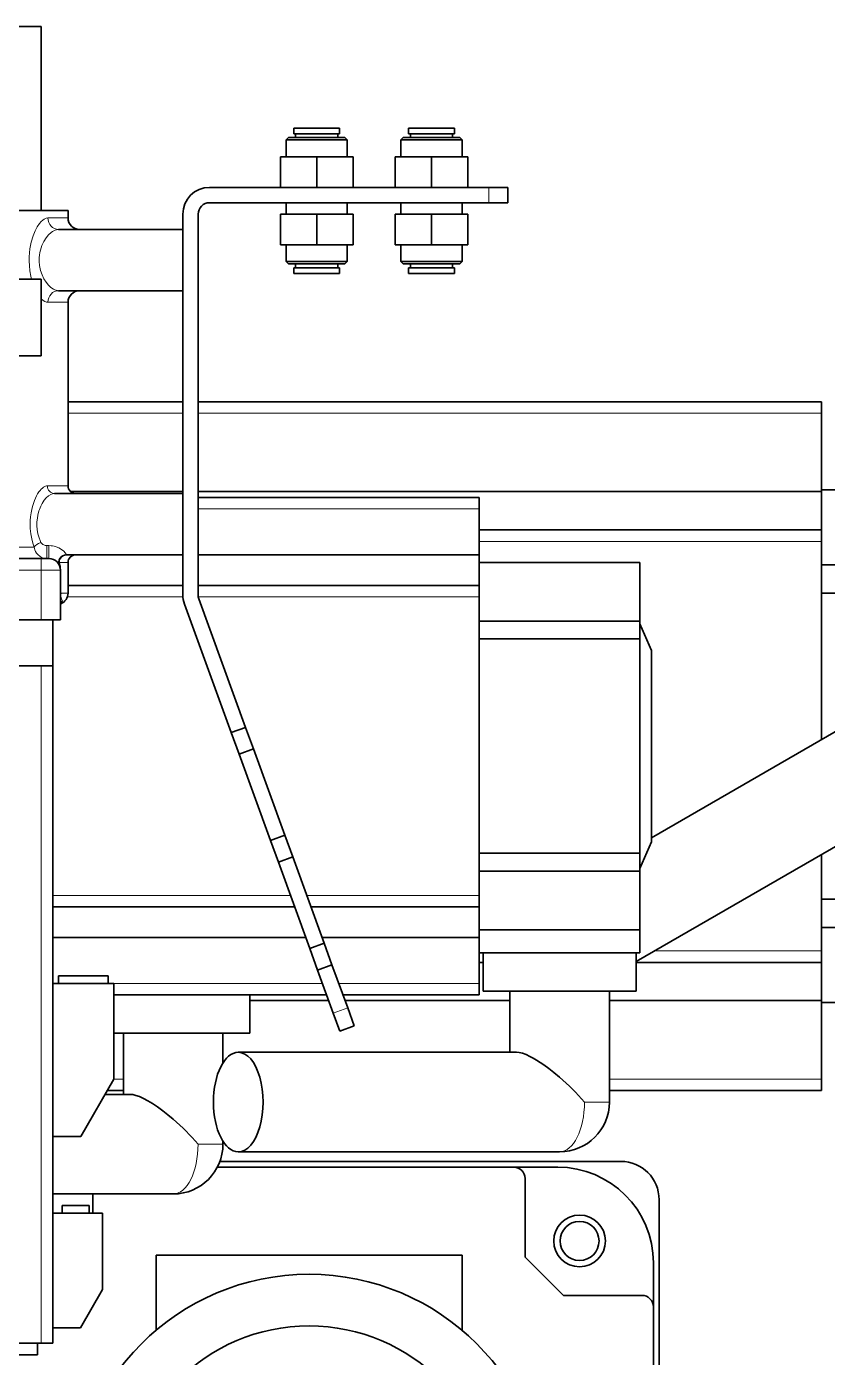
# Model space of a CAD drawing. Header units: inches. Extents: x 185496 to 352137, y 107182 to 179410.
# Drawn here: x 244847.2 to 245056.5, y 164952.2 to 165299.9 of the extents above; entities that cross this region are included whole.
import ezdxf

# ---------------------------------------------------------------- set-up
doc = ezdxf.new("R2010")
doc.units = ezdxf.units.IN
doc.header["$MEASUREMENT"] = 0

# ---------------------------------------------------------------- blocks, each defined once
blk = doc.blocks.new('RAGV')
at = {"color": 7, "lineweight": 35, "ltscale": 0.297691}
for p, q in [((799572.04, -275620.87), (799583.94, -275620.87)), ((799572.04, -275668.87), (799583.94, -275668.87))]:
    blk.add_line(p, q, dxfattribs=at)
at = {"color": 7, "lineweight": 35}
for p, q in [((799583.94, -275620.87), (799583.94, -275668.87)), ((799700.94, -275662.87), (799627.94, -275662.87)), ((799426.94, -275668.87), (799590.94, -275668.87)), ((799700.94, -275666.87), (799627.94, -275666.87)), ((799624.94, -275669.87), (799624.94, -275769.34)), ((799588.47, -275673.87), (799620.94, -275673.87)), ((799620.94, -275684.57), (799620.94, -275748.16)), ((799620.94, -275689.87), (799588.47, -275689.87)), ((799590.94, -275740.87), (799590.94, -275692.87)), ((799590.94, -275718.87), (799620.94, -275718.87)), ((799624.94, -275718.87), (799787.94, -275718.87)), ((799787.94, -275742.37), (799787.94, -275721.87)), ((799832.94, -275741.87), (799787.94, -275741.87)), ((799587.4, -275742.87), (799620.94, -275742.87)), ((799591.62, -275742.37), (799620.94, -275742.37)), ((799624.94, -275742.37), (799787.94, -275742.37)), ((799624.94, -275743.87), (799698.44, -275743.87)), ((799698.44, -275752.37), (799787.94, -275752.37)), ((799787.94, -275755.37), (799787.94, -275807.14)), ((799620.94, -275758.87), (799590.53, -275758.87)), ((799624.94, -275758.87), (799698.44, -275758.87)), ((799545.66, -275759.87), (799583.94, -275759.87)), ((799740.44, -275760.87), (799698.44, -275760.87)), ((799787.94, -275761.5), (799832.94, -275761.5)), ((799590.94, -275766.87), (799620.94, -275766.87)), ((799624.94, -275766.87), (799698.44, -275766.87)), ((799698.44, -275769.87), (799698.44, -275847.87)), ((799832.94, -275768.87), (799787.94, -275768.87)), ((799633.6, -275805.34), (799621.37, -275771.73)), ((799625.12, -275770.36), (799637.36, -275803.97)), ((799583.94, -275775.87), (799528.94, -275775.87)), ((799698.44, -275776.23), (799740.44, -275776.23)), ((799740.44, -275780.87), (799698.44, -275780.87)), ((799740.44, -275836.87), (799740.44, -275780.87)), ((799743.44, -275783.87), (799743.44, -275808.87)), ((799586.94, -275787.87), (799586.94, -275964.87)), ((799804.44, -275797.61), (799743.44, -275832.83)), ((799643.86, -275833.53), (799635.65, -275810.98)), ((799639.41, -275809.61), (799647.62, -275832.16)), ((799743.44, -275808.87), (799743.44, -275833.87)), ((799817.44, -275820.13), (799739.44, -275865.16)), ((799654.12, -275861.72), (799645.91, -275839.17)), ((799649.67, -275837.8), (799657.88, -275860.35)), ((799740.44, -275836.87), (799698.44, -275836.87)), ((799787.94, -275837.16), (799787.94, -275862.37)), ((799740.44, -275841.5), (799698.44, -275841.5)), ((799832.94, -275848.87), (799787.94, -275848.87)), ((799650.17, -275850.87), (799586.94, -275850.87)), ((799698.44, -275850.87), (799654.43, -275850.87)), ((799740.44, -275856.87), (799698.44, -275856.87)), ((799832.94, -275856.24), (799787.94, -275856.24)), ((799586.94, -275858.87), (799653.08, -275858.87)), ((799657.34, -275858.87), (799698.44, -275858.87)), ((799698.44, -275862.87), (799740.44, -275862.87)), ((799787.94, -275865.37), (799739.44, -275865.37)), ((799602.94, -275870.87), (799602.94, -275895.87)), ((799658.54, -275873.87), (799602.94, -275873.87)), ((799698.44, -275873.87), (799662.8, -275873.87)), ((799739.44, -275872.87), (799699.44, -275872.87)), ((799732.44, -275901.87), (799732.44, -275872.87)), ((799638.44, -275875.37), (799659.09, -275875.37)), ((799663.34, -275875.37), (799706.44, -275875.37)), ((799732.44, -275875.37), (799787.94, -275875.37)), ((799787.94, -275895.87), (799787.94, -275875.37)), ((799832.94, -275875.87), (799787.94, -275875.87)), ((799638.44, -275883.87), (799602.94, -275883.87)), ((799635.44, -275888.87), (799708.19, -275888.87)), ((799787.94, -275898.87), (799732.44, -275898.87)), ((799635.44, -275914.87), (799719.44, -275914.87)), ((799707.44, -275918.87), (799629.98, -275918.87)), ((799630.64, -275917.37), (799735.44, -275917.37)), ((799710.44, -275921.87), (799710.44, -275942.37)), ((799618.44, -275925.87), (799586.94, -275925.87)), ((799745.44, -275927.37), (799745.44, -276090.37)), ((799599.94, -275930.87), (799599.94, -275950.87)), ((799693.94, -275941.87), (799613.94, -275941.87)), ((799720.44, -275952.37), (799740.94, -275952.37)), ((799743.94, -276062.37), (799743.94, -275955.37)), ((799582.94, -275967.87), (799546.94, -275967.87))]:
    blk.add_line(p, q, dxfattribs=at)
at = {"color": 7, "lineweight": 35, "ltscale": 0.15}
for p, q in [((799649.94, -275647.37), (799655.94, -275647.37)), ((799655.94, -275647.37), (799661.94, -275647.37)), ((799679.94, -275647.37), (799685.94, -275647.37)), ((799685.94, -275647.37), (799691.94, -275647.37)), ((799649.94, -275648.87), (799655.94, -275648.87)), ((799655.94, -275648.87), (799661.94, -275648.87)), ((799679.94, -275648.87), (799685.94, -275648.87)), ((799685.94, -275648.87), (799691.94, -275648.87)), ((799655.94, -275683.87), (799649.94, -275683.87)), ((799655.94, -275685.37), (799649.94, -275685.37)), ((799661.94, -275683.87), (799655.94, -275683.87)), ((799661.94, -275685.37), (799655.94, -275685.37)), ((799685.94, -275683.87), (799679.94, -275683.87)), ((799685.94, -275685.37), (799679.94, -275685.37)), ((799691.94, -275683.87), (799685.94, -275683.87)), ((799691.94, -275685.37), (799685.94, -275685.37)), ((799639.41, -275809.61), (799637.36, -275803.97)), ((799633.6, -275805.34), (799635.65, -275810.98)), ((799649.67, -275837.8), (799647.62, -275832.16)), ((799643.86, -275833.53), (799645.91, -275839.17)), ((799740.44, -275856.87), (799740.44, -275862.87)), ((799659.93, -275865.99), (799657.88, -275860.35)), ((799654.12, -275861.72), (799656.17, -275867.36))]:
    blk.add_line(p, q, dxfattribs=at)
at = {"color": 7, "lineweight": 35, "ltscale": 0.0375}
for p, q in [((799649.94, -275648.87), (799649.94, -275647.37)), ((799661.94, -275648.87), (799661.94, -275647.37)), ((799679.94, -275648.87), (799679.94, -275647.37)), ((799691.94, -275648.87), (799691.94, -275647.37)), ((799647.94, -275669.87), (799646.44, -275669.87)), ((799665.44, -275669.87), (799663.94, -275669.87)), ((799677.94, -275669.87), (799676.44, -275669.87)), ((799695.44, -275669.87), (799693.94, -275669.87)), ((799649.94, -275685.37), (799649.94, -275683.87)), ((799661.94, -275685.37), (799661.94, -275683.87)), ((799679.94, -275685.37), (799679.94, -275683.87)), ((799691.94, -275685.37), (799691.94, -275683.87))]:
    blk.add_line(p, q, dxfattribs=at)
at = {"color": 7, "lineweight": 35, "ltscale": 0.021743}
for p, q in [((799648.56, -275649.87), (799647.94, -275650.48)), ((799663.33, -275649.87), (799663.94, -275650.48)), ((799678.56, -275649.87), (799677.94, -275650.48)), ((799693.33, -275649.87), (799693.94, -275650.48)), ((799648.56, -275682.87), (799647.94, -275682.25)), ((799663.33, -275682.87), (799663.94, -275682.25)), ((799678.56, -275682.87), (799677.94, -275682.25)), ((799693.33, -275682.87), (799693.94, -275682.25))]:
    blk.add_line(p, q, dxfattribs=at)
at = {"color": 7, "lineweight": 35, "ltscale": 0.2}
for p, q in [((799647.94, -275650.48), (799655.94, -275650.48)), ((799655.94, -275650.48), (799663.94, -275650.48)), ((799677.94, -275650.48), (799685.94, -275650.48)), ((799685.94, -275650.48), (799693.94, -275650.48)), ((799646.44, -275662.87), (799646.44, -275654.87)), ((799655.94, -275662.87), (799655.94, -275654.87)), ((799665.44, -275662.87), (799665.44, -275654.87)), ((799676.44, -275662.87), (799676.44, -275654.87)), ((799685.94, -275662.87), (799685.94, -275654.87)), ((799695.44, -275662.87), (799695.44, -275654.87)), ((799646.44, -275669.87), (799646.44, -275677.87)), ((799646.44, -275677.87), (799646.44, -275669.87)), ((799647.94, -275669.87), (799655.94, -275669.87)), ((799655.94, -275677.87), (799655.94, -275669.87)), ((799655.94, -275669.87), (799663.94, -275669.87)), ((799665.44, -275677.87), (799665.44, -275669.87)), ((799676.44, -275669.87), (799676.44, -275677.87)), ((799676.44, -275677.87), (799676.44, -275669.87)), ((799677.94, -275669.87), (799685.94, -275669.87)), ((799685.94, -275677.87), (799685.94, -275669.87)), ((799685.94, -275669.87), (799693.94, -275669.87)), ((799695.44, -275677.87), (799695.44, -275669.87)), ((799620.94, -275681.87), (799620.94, -275673.87)), ((799620.94, -275689.87), (799620.94, -275681.87)), ((799655.94, -275682.25), (799647.94, -275682.25)), ((799663.94, -275682.25), (799655.94, -275682.25)), ((799685.94, -275682.25), (799677.94, -275682.25)), ((799693.94, -275682.25), (799685.94, -275682.25)), ((799620.94, -275742.87), (799620.94, -275750.87)), ((799620.94, -275750.87), (799620.94, -275758.87)), ((799698.44, -275766.87), (799698.44, -275758.87)), ((799590.94, -275768.87), (799590.94, -275760.87)), ((799698.44, -275858.87), (799698.44, -275850.87))]:
    blk.add_line(p, q, dxfattribs=at)
at = {"color": 7, "lineweight": 35, "ltscale": 0.109625}
for p, q in [((799647.94, -275654.87), (799647.94, -275650.48)), ((799663.94, -275654.87), (799663.94, -275650.48)), ((799677.94, -275654.87), (799677.94, -275650.48)), ((799693.94, -275654.87), (799693.94, -275650.48)), ((799647.94, -275682.25), (799647.94, -275677.87)), ((799663.94, -275682.25), (799663.94, -275677.87)), ((799677.94, -275682.25), (799677.94, -275677.87)), ((799693.94, -275682.25), (799693.94, -275677.87))]:
    blk.add_line(p, q, dxfattribs=at)
at = {"color": 7, "lineweight": 35, "ltscale": 0.184625}
for p, q in [((799648.56, -275649.87), (799655.94, -275649.87)), ((799655.94, -275649.87), (799663.33, -275649.87)), ((799678.56, -275649.87), (799685.94, -275649.87)), ((799685.94, -275649.87), (799693.33, -275649.87)), ((799655.94, -275682.87), (799648.56, -275682.87)), ((799663.33, -275682.87), (799655.94, -275682.87)), ((799685.94, -275682.87), (799678.56, -275682.87)), ((799693.33, -275682.87), (799685.94, -275682.87))]:
    blk.add_line(p, q, dxfattribs=at)
at = {"color": 7, "lineweight": 35, "ltscale": 0.025}
for p, q in [((799650.44, -275649.87), (799650.44, -275648.87)), ((799661.44, -275649.87), (799661.44, -275648.87)), ((799680.44, -275649.87), (799680.44, -275648.87)), ((799691.44, -275649.87), (799691.44, -275648.87)), ((799650.44, -275683.87), (799650.44, -275682.87)), ((799661.44, -275683.87), (799661.44, -275682.87)), ((799680.44, -275683.87), (799680.44, -275682.87)), ((799691.44, -275683.87), (799691.44, -275682.87)), ((799699.44, -275865.37), (799698.44, -275865.37))]:
    blk.add_line(p, q, dxfattribs=at)
at = {"color": 7, "lineweight": 35, "ltscale": 0.2375}
for p, q in [((799655.94, -275654.87), (799646.44, -275654.87)), ((799665.44, -275654.87), (799655.94, -275654.87)), ((799685.94, -275654.87), (799676.44, -275654.87)), ((799695.44, -275654.87), (799685.94, -275654.87)), ((799655.94, -275662.87), (799646.44, -275662.87)), ((799665.44, -275662.87), (799655.94, -275662.87)), ((799685.94, -275662.87), (799676.44, -275662.87)), ((799695.44, -275662.87), (799685.94, -275662.87)), ((799646.44, -275669.87), (799655.94, -275669.87)), ((799655.94, -275669.87), (799665.44, -275669.87)), ((799676.44, -275669.87), (799685.94, -275669.87)), ((799685.94, -275669.87), (799695.44, -275669.87)), ((799646.44, -275677.87), (799655.94, -275677.87)), ((799655.94, -275677.87), (799665.44, -275677.87)), ((799676.44, -275677.87), (799685.94, -275677.87)), ((799685.94, -275677.87), (799695.44, -275677.87))]:
    blk.add_line(p, q, dxfattribs=at)
at = {"color": 7, "lineweight": 35, "ltscale": 0.125}
for p, q in [((799700.94, -275662.87), (799705.94, -275662.87)), ((799705.94, -275666.87), (799700.94, -275666.87)), ((799588.94, -275775.87), (799583.94, -275775.87)), ((799664.04, -275877.27), (799665.75, -275881.97)), ((799661.99, -275883.34), (799660.28, -275878.64))]:
    blk.add_line(p, q, dxfattribs=at)
at = {"color": 7, "lineweight": 13, "ltscale": 0.1}
blk.add_line((799700.94, -275666.87), (799700.94, -275662.87), dxfattribs=at)
at = {"color": 7, "lineweight": 35, "ltscale": 0.1}
for p, q in [((799705.94, -275662.87), (799705.94, -275666.87)), ((799637.36, -275803.97), (799633.6, -275805.34)), ((799635.65, -275810.98), (799639.41, -275809.61)), ((799647.62, -275832.16), (799643.86, -275833.53)), ((799645.91, -275839.17), (799649.67, -275837.8)), ((799657.88, -275860.35), (799654.12, -275861.72)), ((799656.17, -275867.36), (799659.93, -275865.99)), ((799665.75, -275881.97), (799661.99, -275883.34))]:
    blk.add_line(p, q, dxfattribs=at)
at = {"color": 7, "lineweight": 35, "ltscale": 0.05}
for p, q in [((799590.94, -275670.87), (799590.94, -275668.87)), ((799585.94, -275759.87), (799583.94, -275759.87)), ((799588.44, -275868.87), (799588.44, -275870.87)), ((799601.44, -275868.87), (799601.44, -275870.87)), ((799589.44, -275928.87), (799589.44, -275930.87)), ((799596.44, -275928.87), (799596.44, -275930.87))]:
    blk.add_line(p, q, dxfattribs=at)
at = {"color": 7, "lineweight": 35, "ltscale": 0.074998}
blk.add_line((799647.94, -275669.87), (799647.94, -275666.87), dxfattribs=at)
at = {"color": 7, "lineweight": 35, "ltscale": 0.074999}
blk.add_line((799663.94, -275669.87), (799663.94, -275666.87), dxfattribs=at)
at = {"color": 7, "lineweight": 35, "ltscale": 0.075}
for p, q in [((799677.94, -275669.87), (799677.94, -275666.87)), ((799693.94, -275669.87), (799693.94, -275666.87)), ((799787.94, -275718.87), (799787.94, -275721.87)), ((799698.44, -275743.87), (799698.44, -275746.87)), ((799787.94, -275752.37), (799787.94, -275755.37)), ((799698.44, -275766.87), (799698.44, -275769.87)), ((799698.44, -275847.87), (799698.44, -275850.87)), ((799787.94, -275862.37), (799787.94, -275865.37)), ((799698.44, -275870.87), (799698.44, -275873.87)), ((799787.94, -275895.87), (799787.94, -275898.87)), ((799582.94, -275967.87), (799582.94, -275964.87)), ((799586.94, -275964.87), (799583.94, -275964.87))]:
    blk.add_line(p, q, dxfattribs=at)
at = {"color": 7, "lineweight": 13, "ltscale": 0.131927}
for p, q in [((799590.94, -275670.87), (799585.67, -275670.87)), ((799585.67, -275692.87), (799590.94, -275692.87))]:
    blk.add_line(p, q, dxfattribs=at)
at = {"color": 7, "lineweight": 35, "ltscale": 0.232433}
blk.add_line((799620.94, -275669.87), (799620.94, -275679.16), dxfattribs=at)
at = {"color": 7, "lineweight": 13, "ltscale": 0.000311279}
blk.add_line((799583.4, -275681.88), (799583.4, -275681.87), dxfattribs=at)
at = {"color": 7, "lineweight": 35, "ltscale": 0.1375}
for p, q in [((799650.44, -275683.87), (799655.94, -275683.87)), ((799655.94, -275683.87), (799661.44, -275683.87)), ((799680.44, -275683.87), (799685.94, -275683.87)), ((799685.94, -275683.87), (799691.44, -275683.87))]:
    blk.add_line(p, q, dxfattribs=at)
at = {"color": 7, "lineweight": 35, "ltscale": 0.248855}
blk.add_line((799573.99, -275686.87), (799583.94, -275686.87), dxfattribs=at)
at = {"color": 7, "lineweight": 35, "ltscale": 0.25}
for p, q in [((799583.94, -275686.87), (799583.94, -275696.87)), ((799583.94, -275696.87), (799583.94, -275706.87)), ((799787.94, -275752.37), (799787.94, -275742.37)), ((799699.44, -275872.87), (799699.44, -275862.87)), ((799699.44, -275862.87), (799699.44, -275872.87)), ((799739.44, -275872.87), (799739.44, -275862.87)), ((799787.94, -275875.37), (799787.94, -275865.37)), ((799638.44, -275883.87), (799638.44, -275873.87))]:
    blk.add_line(p, q, dxfattribs=at)
at = {"color": 7, "lineweight": 35, "ltscale": 0.24884}
blk.add_line((799573.99, -275706.87), (799583.94, -275706.87), dxfattribs=at)
at = {"color": 7, "lineweight": 13}
for p, q in [((799620.94, -275721.87), (799590.94, -275721.87)), ((799787.94, -275721.87), (799624.94, -275721.87)), ((799698.44, -275746.87), (799624.94, -275746.87)), ((799787.94, -275755.37), (799698.44, -275755.37)), ((799583.94, -275762.87), (799509.94, -275762.87)), ((799620.96, -275769.87), (799590.77, -275769.87)), ((799698.44, -275769.87), (799624.99, -275769.87)), ((799583.94, -275964.87), (799583.94, -275787.87)), ((799586.94, -275847.87), (799649.08, -275847.87)), ((799653.33, -275847.87), (799698.44, -275847.87)), ((799744.28, -275862.37), (799787.94, -275862.37)), ((799601.44, -275870.87), (799657.45, -275870.87)), ((799661.71, -275870.87), (799698.44, -275870.87)), ((799732.44, -275895.87), (799787.94, -275895.87))]:
    blk.add_line(p, q, dxfattribs=at)
at = {"color": 7, "lineweight": 13, "ltscale": 0.135198}
blk.add_line((799590.94, -275740.87), (799585.54, -275740.87), dxfattribs=at)
at = {"color": 7, "lineweight": 35, "ltscale": 0.3}
for p, q in [((799698.44, -275758.87), (799698.44, -275746.87)), ((799586.94, -275775.87), (799586.94, -275787.87)), ((799586.94, -275787.87), (799574.94, -275787.87)), ((799698.44, -275870.87), (799698.44, -275858.87)), ((799660.28, -275878.64), (799656.17, -275867.36)), ((799659.93, -275865.99), (799664.04, -275877.27))]:
    blk.add_line(p, q, dxfattribs=at)
at = {"color": 7, "lineweight": 35, "ltscale": 0.394208}
blk.add_line((799620.94, -275753.57), (799620.94, -275769.34), dxfattribs=at)
at = {"color": 7, "lineweight": 13, "ltscale": 0.140102}
blk.add_line((799582.07, -275756.87), (799576.47, -275756.87), dxfattribs=at)
at = {"color": 7, "lineweight": 13, "ltscale": 0.035}
for p, q in [((799585.4, -275756.47), (799585.4, -275757.87)), ((799585.94, -275757.87), (799585.94, -275756.47))]:
    blk.add_line(p, q, dxfattribs=at)
at = {"color": 7, "lineweight": 13, "ltscale": 0.013601}
blk.add_line((799585.4, -275756.47), (799585.94, -275756.47), dxfattribs=at)
at = {"color": 7, "lineweight": 13, "ltscale": 0.05}
for p, q in [((799585.4, -275757.87), (799585.4, -275759.87)), ((799585.94, -275759.87), (799585.94, -275757.87))]:
    blk.add_line(p, q, dxfattribs=at)
at = {"color": 7, "lineweight": 13, "ltscale": 0.075}
blk.add_line((799583.94, -275762.87), (799583.94, -275759.87), dxfattribs=at)
at = {"color": 7, "lineweight": 13, "ltscale": 0.325}
blk.add_line((799583.94, -275775.87), (799583.94, -275762.87), dxfattribs=at)
at = {"color": 7, "lineweight": 13, "ltscale": 0.125}
blk.add_line((799583.94, -275762.87), (799588.94, -275762.87), dxfattribs=at)
at = {"color": 7, "lineweight": 13, "ltscale": 0.056511}
blk.add_line((799588.68, -275760.87), (799590.94, -275760.87), dxfattribs=at)
at = {"color": 7, "lineweight": 13, "ltscale": 0.001765}
blk.add_line((799589.01, -275762.87), (799588.94, -275762.87), dxfattribs=at)
at = {"color": 7, "lineweight": 35, "ltscale": 0.325}
for p, q in [((799588.94, -275762.87), (799588.94, -275775.87)), ((799599.94, -275930.87), (799586.94, -275930.87))]:
    blk.add_line(p, q, dxfattribs=at)
at = {"color": 7, "lineweight": 13, "ltscale": 0.15}
blk.add_line((799589.01, -275762.87), (799589.01, -275768.87), dxfattribs=at)
at = {"color": 7, "lineweight": 35, "ltscale": 0.384142}
for p, q in [((799740.44, -275776.23), (799740.44, -275760.87)), ((799740.44, -275856.87), (799740.44, -275841.5))]:
    blk.add_line(p, q, dxfattribs=at)
at = {"color": 7, "lineweight": 35, "ltscale": 0.001765}
blk.add_line((799589.01, -275768.87), (799588.94, -275768.87), dxfattribs=at)
at = {"color": 7, "lineweight": 13, "ltscale": 0.048235}
blk.add_line((799590.94, -275768.87), (799589.01, -275768.87), dxfattribs=at)
at = {"color": 7, "lineweight": 35, "ltscale": 0.115858}
for p, q in [((799740.44, -275776.23), (799740.44, -275780.87)), ((799740.44, -275836.87), (799740.44, -275841.5))]:
    blk.add_line(p, q, dxfattribs=at)
at = {"color": 7, "lineweight": 35, "ltscale": 0.190394}
for p, q in [((799743.44, -275783.87), (799740.44, -275776.87)), ((799743.44, -275833.87), (799740.44, -275840.87))]:
    blk.add_line(p, q, dxfattribs=at)
at = {"color": 7, "lineweight": 35, "ltscale": 0.4}
for p, q in [((799602.94, -275870.87), (799586.94, -275870.87)), ((799706.44, -275888.87), (799706.44, -275872.87)), ((799605.44, -275899.87), (799605.44, -275883.87))]:
    blk.add_line(p, q, dxfattribs=at)
at = {"color": 7, "lineweight": 13, "ltscale": 0.0375}
blk.add_line((799586.94, -275870.87), (799588.44, -275870.87), dxfattribs=at)
at = {"color": 7, "lineweight": 35, "ltscale": 0.1625}
for p, q in [((799588.44, -275868.87), (799594.94, -275868.87)), ((799594.94, -275868.87), (799601.44, -275868.87))]:
    blk.add_line(p, q, dxfattribs=at)
at = {"color": 7, "lineweight": 13, "ltscale": 0.099999}
blk.add_line((799664.04, -275877.27), (799660.28, -275878.64), dxfattribs=at)
at = {"color": 7, "lineweight": 35, "ltscale": 0.193652}
blk.add_line((799631.44, -275891.61), (799631.44, -275883.87), dxfattribs=at)
at = {"color": 7, "lineweight": 35, "ltscale": 0.433013}
blk.add_line((799602.94, -275895.87), (799594.28, -275910.87), dxfattribs=at)
at = {"color": 7, "lineweight": 13, "ltscale": 0.062496}
blk.add_line((799602.94, -275895.87), (799605.44, -275895.87), dxfattribs=at)
at = {"color": 7, "lineweight": 35, "ltscale": 0.163772}
blk.add_line((799607.19, -275899.87), (799600.63, -275899.87), dxfattribs=at)
at = {"color": 7, "lineweight": 35, "ltscale": 0.105788}
blk.add_line((799605.44, -275898.87), (799601.21, -275898.87), dxfattribs=at)
at = {"color": 7, "lineweight": 13, "ltscale": 0.1625}
for p, q in [((799732.44, -275901.87), (799725.94, -275901.87)), ((799631.44, -275912.87), (799624.94, -275912.87))]:
    blk.add_line(p, q, dxfattribs=at)
at = {"color": 7, "lineweight": 35, "ltscale": 0.183494}
blk.add_line((799594.28, -275910.87), (799586.94, -275910.87), dxfattribs=at)
at = {"color": 7, "lineweight": 35, "ltscale": 0.018652}
blk.add_line((799631.44, -275912.87), (799631.44, -275912.12), dxfattribs=at)
at = {"color": 7, "lineweight": 35, "ltscale": 0.2875}
blk.add_line((799718.94, -275918.87), (799707.44, -275918.87), dxfattribs=at)
at = {"color": 7, "lineweight": 35, "ltscale": 0.125003}
blk.add_line((799597.44, -275930.87), (799597.44, -275925.87), dxfattribs=at)
at = {"color": 7, "lineweight": 35, "ltscale": 0.0875}
for p, q in [((799589.44, -275928.87), (799592.94, -275928.87)), ((799592.94, -275928.87), (799596.44, -275928.87))]:
    blk.add_line(p, q, dxfattribs=at)
at = {"color": 7, "lineweight": 35, "ltscale": 0.490728}
for p, q in [((799613.94, -275941.87), (799613.94, -275961.5)), ((799693.94, -275961.5), (799693.94, -275941.87))]:
    blk.add_line(p, q, dxfattribs=at)
at = {"color": 7, "lineweight": 35, "ltscale": 0.353553}
blk.add_line((799710.44, -275942.37), (799720.44, -275952.37), dxfattribs=at)
at = {"color": 7, "lineweight": 35, "ltscale": 0.286712}
blk.add_line((799743.94, -275955.34), (799743.94, -275943.87), dxfattribs=at)
at = {"color": 7, "lineweight": 35, "ltscale": 0.288675}
blk.add_line((799599.94, -275950.87), (799594.17, -275960.87), dxfattribs=at)
at = {"color": 7, "lineweight": 35, "ltscale": 0.180663}
blk.add_line((799594.17, -275960.87), (799586.94, -275960.87), dxfattribs=at)
at = {"color": 7, "lineweight": 35, "ltscale": 0.175}
blk.add_line((799576.94, -275964.87), (799583.94, -275964.87), dxfattribs=at)
at = {"color": 7, "lineweight": 13}
for points in [[(799585.67, -275670.87), (799585.22, -275670.93), (799584.73, -275671.15), (799584.31, -275671.44), (799583.91, -275671.81), (799583.5, -275672.28), (799582.9, -275673.16), (799582.33, -275674.24), (799581.8, -275675.56), (799581.33, -275677.15), (799581.13, -275678.04), (799580.98, -275678.95), (799580.86, -275679.99), (799580.79, -275681.05), (799580.78, -275682.15), (799580.82, -275683.24), (799580.97, -275684.7), (799581.21, -275686.05), (799581.4, -275686.87)], [(799583.4, -275681.87), (799583.42, -275681.21), (799583.48, -275680.55), (799583.59, -275679.91), (799583.73, -275679.28), (799584.11, -275678.08), (799584.61, -275677), (799585.19, -275676.06), (799585.84, -275675.27), (799586.52, -275674.65), (799586.86, -275674.41), (799587.21, -275674.2), (799587.55, -275674.05), (799587.9, -275673.94), (799588.47, -275673.87)], [(799588.47, -275689.87), (799588.15, -275689.84), (799587.82, -275689.77), (799587.49, -275689.66), (799587.15, -275689.5), (799586.48, -275689.06), (799585.82, -275688.45), (799585.2, -275687.68), (799584.63, -275686.77), (799584.14, -275685.73), (799583.75, -275684.57), (799583.5, -275683.27), (799583.41, -275682.28), (799583.4, -275681.88)], [(799583.94, -275691.96), (799584.47, -275692.42), (799584.91, -275692.68), (799585.34, -275692.83), (799585.67, -275692.87)], [(799585.54, -275740.87), (799585.29, -275740.89), (799585.04, -275740.95), (799584.54, -275741.2), (799584.23, -275741.43), (799583.92, -275741.71), (799583.61, -275742.06), (799583.3, -275742.46), (799582.99, -275742.93), (799582.7, -275743.46), (799582.14, -275744.7), (799581.88, -275745.44), (799581.64, -275746.22), (799581.44, -275747.07), (799581.28, -275747.94), (799581.15, -275748.92), (799581.07, -275749.93), (799581.05, -275750.96), (799581.08, -275752), (799581.22, -275753.4), (799581.46, -275754.73), (799581.73, -275755.83), (799582.07, -275756.87)], [(799582.81, -275750.87), (799582.82, -275750.3), (799582.92, -275749.26), (799583.05, -275748.51), (799583.33, -275747.4), (799583.46, -275747.02), (799583.8, -275746.19), (799584.19, -275745.43), (799584.71, -275744.64), (799585.26, -275743.99), (799585.83, -275743.48), (799586.41, -275743.12), (799586.91, -275742.93), (799587.4, -275742.87)], [(799583.86, -275755.67), (799583.61, -275755.11), (799583.37, -275754.45), (799583.08, -275753.37), (799582.89, -275752.26), (799582.82, -275751.31), (799582.81, -275750.87)], [(799582.07, -275756.87), (799582.36, -275756.49), (799582.76, -275756.15), (799583.18, -275755.91), (799583.86, -275755.67)], [(799585.4, -275756.47), (799584.98, -275756.42), (799584.64, -275756.31), (799584.31, -275756.14), (799584.15, -275756.02), (799583.92, -275755.77), (799583.86, -275755.67)], [(799582.07, -275756.87), (799582.14, -275757.22), (799582.25, -275757.59), (799582.44, -275758), (799582.72, -275758.45), (799583.09, -275758.88), (799583.54, -275759.25), (799584.04, -275759.55), (799584.53, -275759.74), (799585.01, -275759.84), (799585.4, -275759.87)], [(799590.53, -275758.87), (799590.42, -275758.69), (799590.22, -275758.39), (799589.84, -275757.96), (799589.26, -275757.47), (799588.54, -275757.05), (799587.79, -275756.75), (799587.31, -275756.62), (799586.85, -275756.53), (799586.5, -275756.49), (799585.94, -275756.47)], [(799589.48, -275770.89), (799589.25, -275770.41), (799589.15, -275770.08), (799589.04, -275769.58), (799589, -275769.16)], [(799589.13, -275771.45), (799589.39, -275771.18), (799589.49, -275770.99), (799589.49, -275770.92), (799589.48, -275770.89)]]:
    blk.add_lwpolyline(points, dxfattribs=at)
at = {"color": 7, "lineweight": 35}
for points in [[(799589.17, -275771.39), (799588.99, -275771.85), (799588.94, -275772.22)], [(799708.19, -275888.87), (799708.9, -275888.93), (799709.73, -275889.13), (799710.67, -275889.47), (799711.69, -275889.93), (799712.54, -275890.38), (799713.43, -275890.9), (799715.28, -275892.1), (799716.61, -275893.07), (799717.95, -275894.12), (799719.44, -275895.37)], [(799618.44, -275906.37), (799617.06, -275905.21), (799615.68, -275904.13), (799614.34, -275903.14), (799613.05, -275902.28), (799611.8, -275901.53), (799610.65, -275900.92), (799609.6, -275900.45), (799608.66, -275900.11), (799607.88, -275899.93), (799607.19, -275899.87)]]:
    blk.add_lwpolyline(points, dxfattribs=at)
for centre, radius in [((799724.65, -275938.16), 6.75), ((799724.65, -275938.16), 5.1), ((799653.94, -276008.87), 62), ((799653.94, -276008.87), 48.5)]:
    blk.add_circle(centre, radius, dxfattribs=at)
for centre, radius, start, end in [((799627.94, -275669.87), 7, 90, 180), ((799627.94, -275669.87), 3, 90, 180), ((799593.94, -275670.87), 3, 180, 270), ((799593.94, -275692.87), 3, 90.2123, 180), ((799592.94, -275740.87), 2, 180, 270), ((799590.53, -275760.87), 2, 90, 203.5782), ((799592.94, -275760.87), 2, 90, 180), ((799585.94, -275762.87), 3, 0, 90), ((799589.33, -275769.36), 0.387, 148.5203, 179.1285), ((799587.94, -275768.87), 3, 291.3889, 0), ((799627.94, -275769.34), 7, 180, 200), ((799627.94, -275769.34), 3, 180, 200), ((799676.99, -275944.31), 64.79, 40.9301, 49.066), ((799719.44, -275901.87), 13, 270, 0), ((799575.21, -275956.11), 65.91, 41.003, 49.0009), ((799618.44, -275912.87), 13, 270, 0), ((799707.44, -275921.87), 3, 0, 90), ((799718.94, -275943.87), 25, 0, 90), ((799735.44, -275927.37), 10, 0, 90), ((799740.94, -275955.37), 3, 0, 90)]:
    blk.add_arc(centre, radius, start, end, dxfattribs=at)
at = {"color": 7, "lineweight": 13}
for centre, radius, start, end in [((799589.62, -275761.26), 1.02, 157.5052, 203.2101), ((799582.82, -275762.87), 6.2, 359.9789, 18.8108), ((799590.92, -275772.24), 1.97, 136.8299, 179.6007)]:
    blk.add_arc(centre, radius, start, end, dxfattribs=at)
for centre, major_axis, ratio, start_param, end_param in [((799588.47, -275670.87), (0, 3), 0.935646, 1.570796, 3.141593), ((799588.47, -275692.87), (0, 3), 0.935646, 6.283185, 7.853982), ((799587.4, -275740.87), (0, 2), 0.93405, 1.570796, 3.141593), ((799590.63, -275760.87), (0, 2), 0.972434, 6.283185, 7.853982), ((799719.44, -275901.87), (0, 13), 0.5, 3.141593, 4.712389), ((799618.44, -275912.87), (0, 13), 0.5, 3.141593, 4.712389)]:
    blk.add_ellipse(centre, major_axis=major_axis, ratio=ratio, start_param=start_param, end_param=end_param, dxfattribs=at)
at = {"color": 7, "lineweight": 35}
for centre, major_axis, ratio, start_param, end_param in [((799586.09, -275768.87), (0, 3), 0.976471, 4.614173, 4.712389), ((799635.44, -275901.87), (0, -13), 0.5, 3.141593, 4.712389), ((799635.44, -275901.87), (0, -13), 0.5, 0, 3.141593), ((799635.44, -275901.87), (0, -13), 0.5, 4.712389, 6.283185)]:
    blk.add_ellipse(centre, major_axis=major_axis, ratio=ratio, start_param=start_param, end_param=end_param, dxfattribs=at)

msp = doc.modelspace()

# ---------------------------------------------------------------- block references
at = {"color": 30}
msp.add_blockref('RAGV', (-554732.89, 440920.8, 148285.2), dxfattribs=at)

doc.saveas('drawing.dxf')
